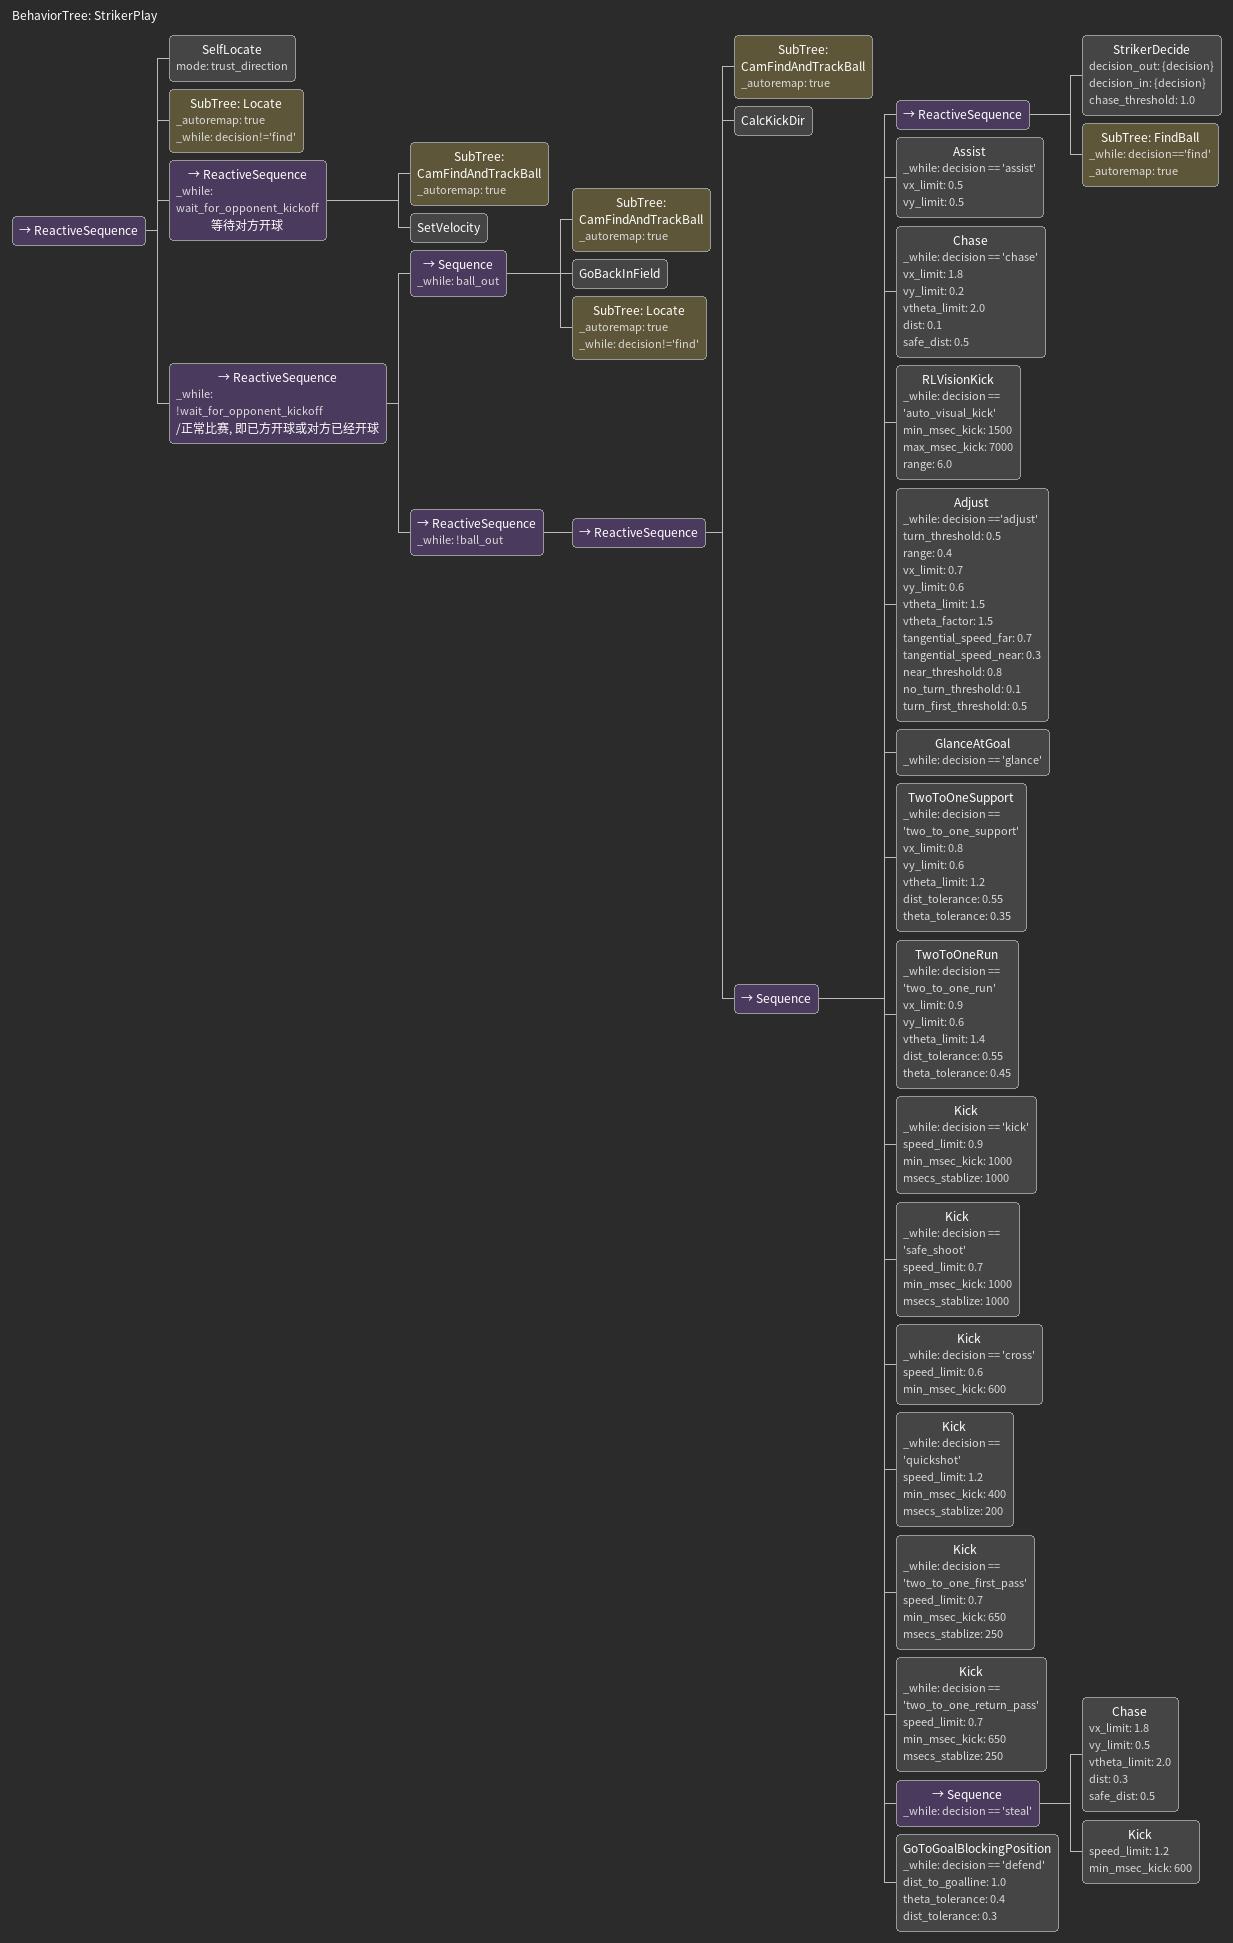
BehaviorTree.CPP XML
<root BTCPP_format="4" >
   <include path="./subtree_cam_find_and_track_ball.xml" />
   <include path="./subtree_find_ball.xml" />
   <include path="./subtree_locate.xml" />
   <BehaviorTree ID="StrikerPlay">
      <ReactiveSequence>
         <SelfLocate mode="trust_direction" />
         <SubTree ID="Locate" _autoremap="true" _while="decision!='find'" />
         <ReactiveSequence _while="wait_for_opponent_kickoff" name="等待对方开球">
            <SubTree ID="CamFindAndTrackBall" _autoremap="true" />
            <SetVelocity />
         </ReactiveSequence>
         <ReactiveSequence _while="!wait_for_opponent_kickoff" name="/正常比赛, 即已方开球或对方已经开球">
            <Sequence _while="ball_out">
               <SubTree ID="CamFindAndTrackBall" _autoremap="true" />
               <GoBackInField />
               <SubTree ID="Locate" _autoremap="true" _while="decision!='find'" />
            </Sequence>
            <ReactiveSequence _while="!ball_out">
               <ReactiveSequence >
                  <SubTree ID="CamFindAndTrackBall" _autoremap="true" />
                  <CalcKickDir />
                  <Sequence>
                     <ReactiveSequence>
                        <StrikerDecide decision_out="{decision}" decision_in="{decision}" chase_threshold="1.0" />
                        <SubTree ID="FindBall" _while="decision=='find'" _autoremap="true" />
                     </ReactiveSequence>
                        <Assist _while="decision == 'assist'" vx_limit = "0.5" vy_limit="0.5" />
                        <!-- vx_limit 0.9 -> 1.8 = robot.vx_limit (setVelocity 硬上限, 即最大速度); vtheta_limit 1.0 -> 2.0 让转身更快, 缩短 Chase 里 vx*=sigmoid(|转角|) 被压低的"停下转身"阶段, 减少中途卡顿 -->
                        <Chase   _while="decision == 'chase'"  vx_limit="1.8"  vy_limit="0.2"  vtheta_limit="2.0"  dist="0.1" safe_dist="0.5" />
                        <RLVisionKick _while="decision == 'auto_visual_kick'" min_msec_kick="1500" max_msec_kick="7000" range="6.0"/>
                        <Adjust _while="decision =='adjust'" turn_threshold="0.5" range="0.4" vx_limit="0.7" vy_limit="0.6" vtheta_limit="1.5" vtheta_factor="1.5" tangential_speed_far="0.7" tangential_speed_near="0.3" near_threshold="0.8" no_turn_threshold="0.1" turn_first_threshold="0.5" />
                        <GlanceAtGoal _while="decision == 'glance'" />
                        <TwoToOneSupport _while="decision == 'two_to_one_support'" vx_limit="0.8" vy_limit="0.6" vtheta_limit="1.2" dist_tolerance="0.55" theta_tolerance="0.35"/>
                        <TwoToOneRun _while="decision == 'two_to_one_run'" vx_limit="0.9" vy_limit="0.6" vtheta_limit="1.4" dist_tolerance="0.55" theta_tolerance="0.45"/>
                        <Kick _while="decision == 'kick'" speed_limit="0.9" min_msec_kick="1000" msecs_stablize="1000"/>
                        <Kick _while="decision == 'safe_shoot'" speed_limit="0.7" min_msec_kick="1000" msecs_stablize="1000"/>
                        <Kick _while="decision == 'cross'" speed_limit="0.6" min_msec_kick="600"/>
                        <Kick _while="decision == 'quickshot'" speed_limit="1.2" min_msec_kick="400" msecs_stablize="200"/>
                        <Kick _while="decision == 'two_to_one_first_pass'" speed_limit="0.7" min_msec_kick="650" msecs_stablize="250"/>
                        <Kick _while="decision == 'two_to_one_return_pass'" speed_limit="0.7" min_msec_kick="650" msecs_stablize="250"/>
                        <!-- v1.1: Striker defense actions -->
                        <Sequence _while="decision == 'steal'">
                           <Chase vx_limit="1.8" vy_limit="0.5" vtheta_limit="2.0" dist="0.3" safe_dist="0.5" />
                           <Kick speed_limit="1.2" min_msec_kick="600" />
                        </Sequence>
                        <GoToGoalBlockingPosition _while="decision == 'defend'" dist_to_goalline="1.0" theta_tolerance="0.4" dist_tolerance="0.3" />
                  </Sequence>
               </ReactiveSequence>
            </ReactiveSequence>
         </ReactiveSequence>
      </ReactiveSequence>
   </BehaviorTree>
</root>
